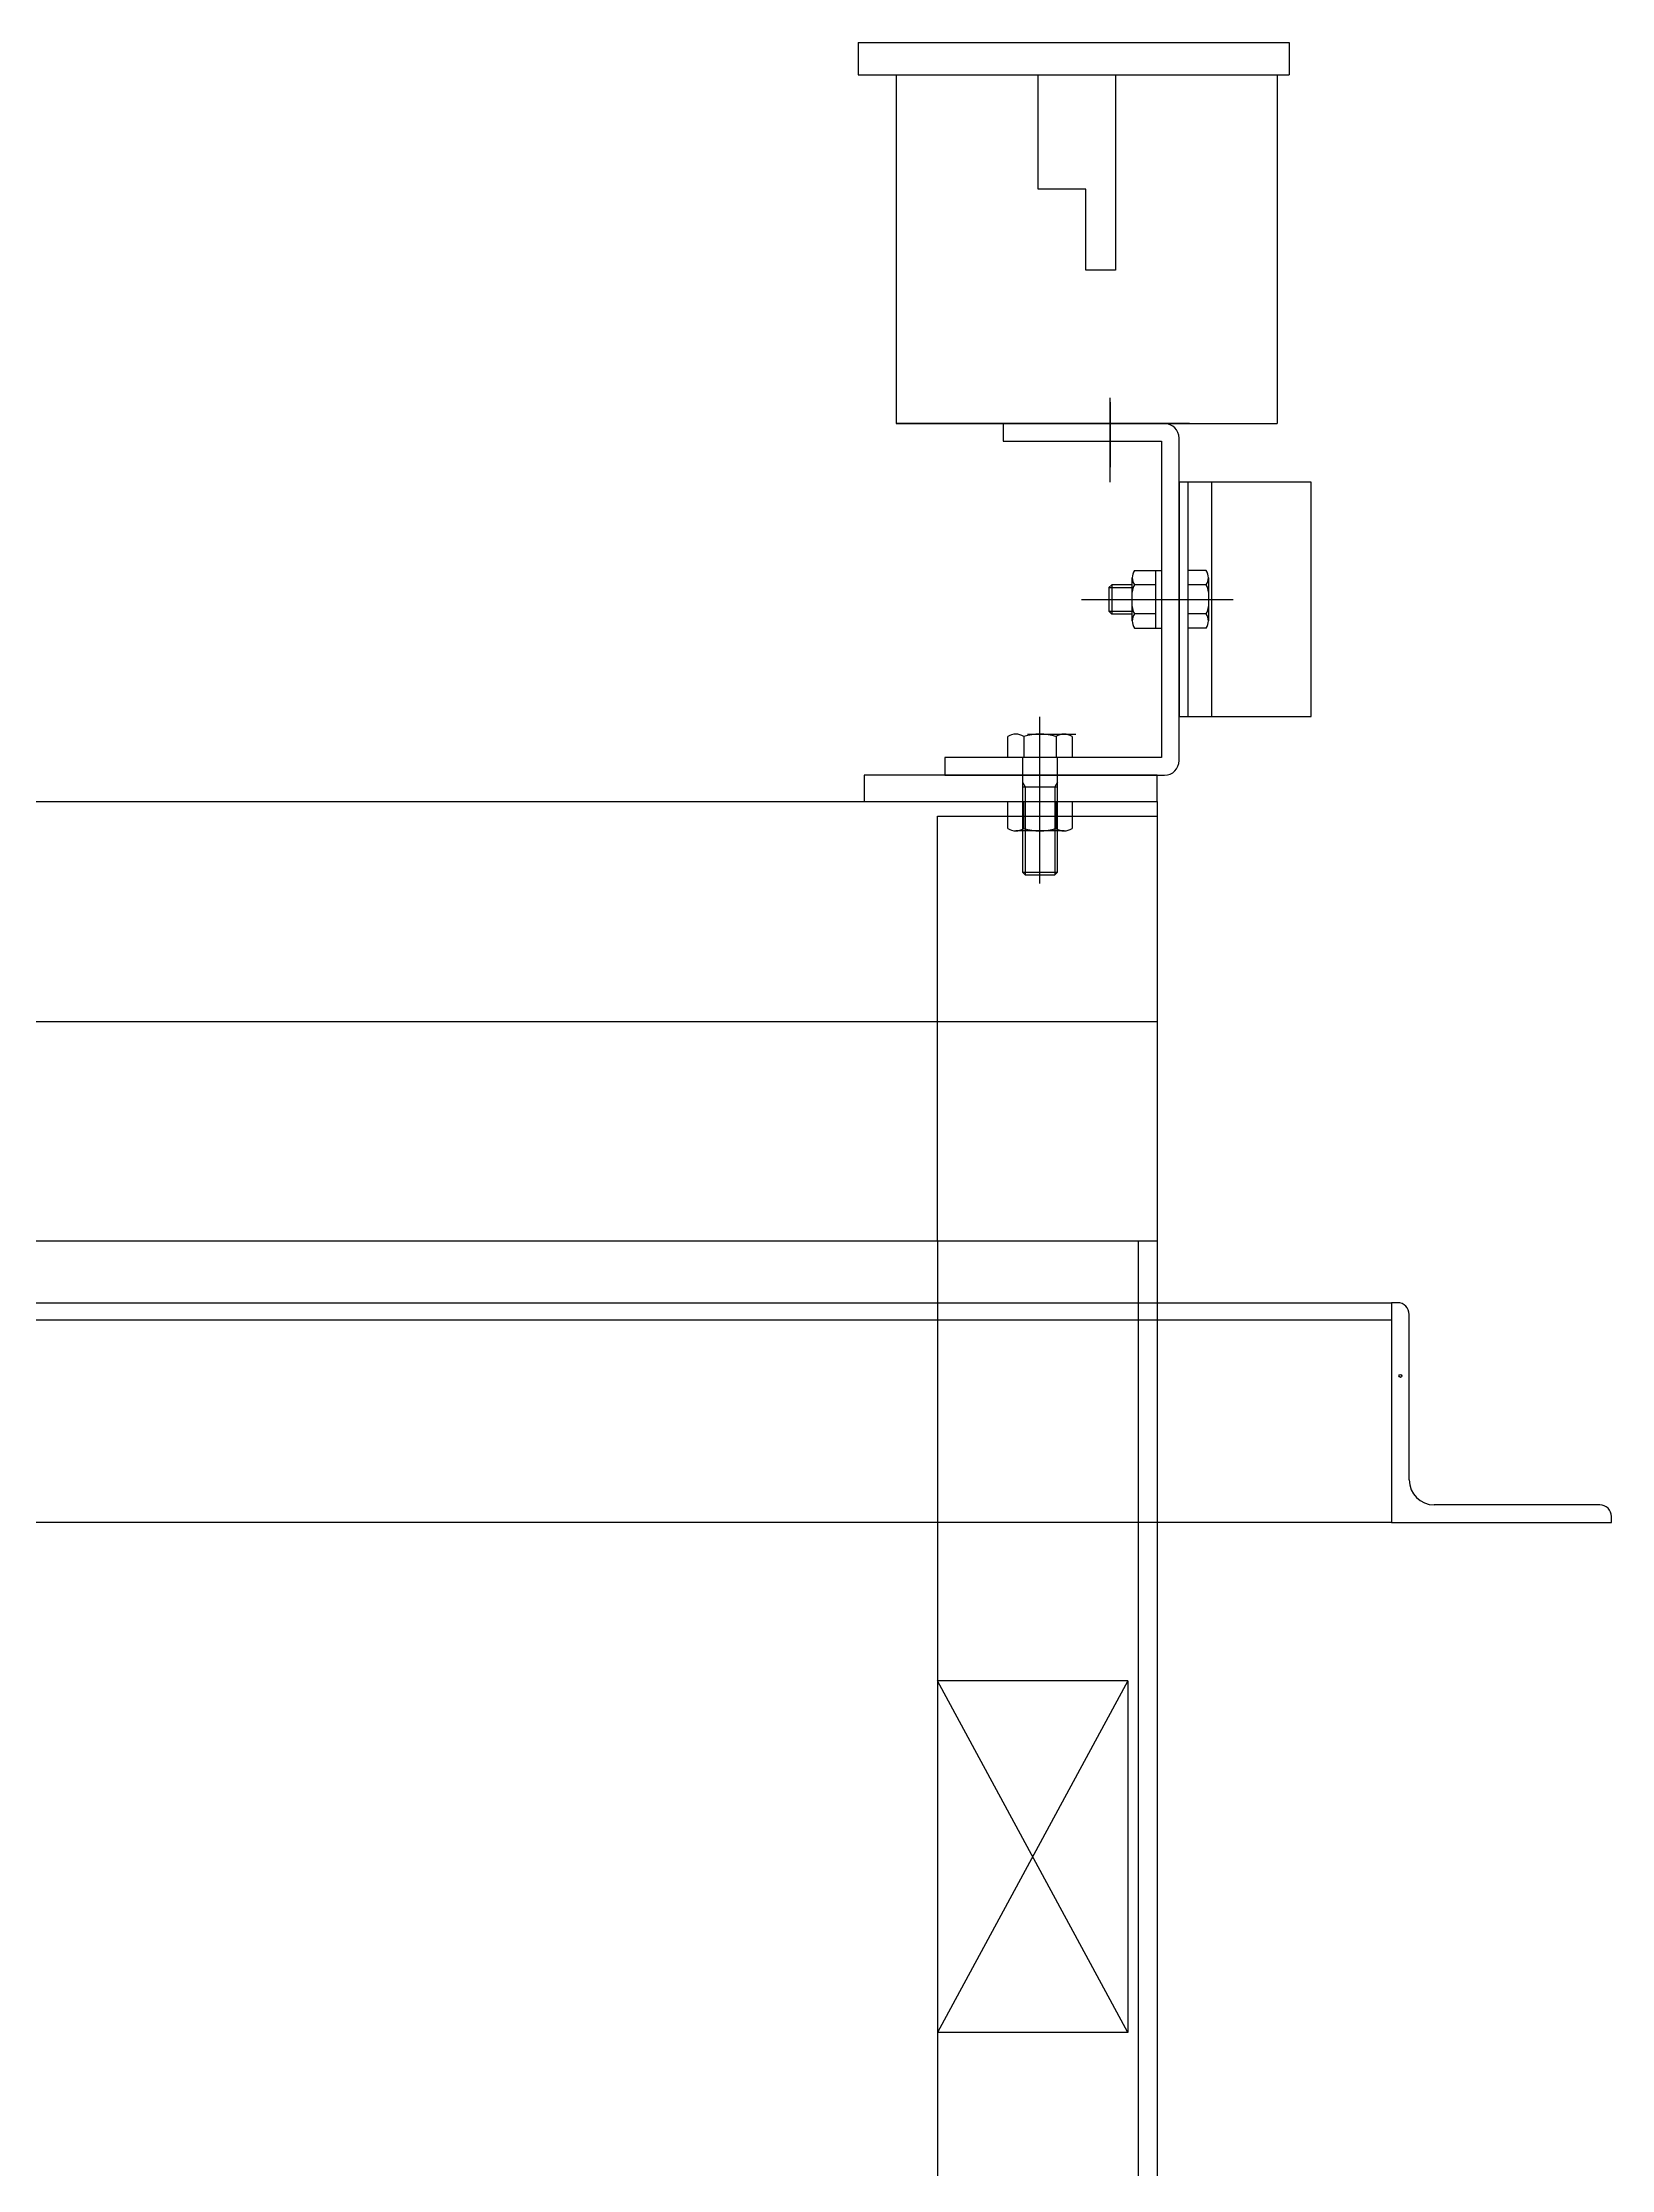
# Model space of a CAD drawing. Header units: millimetres. Extents: x 0 to 356400, y 0 to 68257.
# Drawn here: x 335738 to 336274, y 43468 to 44194 of the extents above; entities that cross this region are included whole.
import ezdxf
from ezdxf.enums import TextEntityAlignment as Align

# ---------------------------------------------------------------- set-up
doc = ezdxf.new("R2010")
doc.units = ezdxf.units.MM
doc.header["$LTSCALE"] = 75
doc.layers.add('8', color=8, linetype='Continuous')
doc.styles.get("Standard").update_dxf_attribs({"font": 'arial.ttf'})

# ---------------------------------------------------------------- blocks, each defined once
blk = doc.blocks.new('G$CFADF2E56')
at = {"layer": '8'}
for p, q in [((1645.83, 14405, 0), (1792.83, 14405, 0)), ((1645.83, 14405, 0), (1645.83, 14394, 0)), ((1792.83, 14405, 0), (1792.83, 14394, 0)), ((1645.83, 14394, 0), (1792.83, 14394, 0)), ((1658.83, 14394, 0), (1658.83, 14275, 0)), ((1707.21, 14354.95, 0), (1707.21, 14394, 0)), ((1733.64, 14394, 0), (1733.64, 14327.37, 0)), ((1788.83, 14394, 0), (1788.83, 14275, 0)), ((1723.48, 14354.95, 0), (1707.21, 14354.95, 0)), ((1723.48, 14327.37, 0), (1723.48, 14354.95, 0)), ((1733.64, 14327.37, 0), (1723.48, 14327.37, 0)), ((1731.83, 14254.99, 0), (1731.83, 14283.75, 0)), ((1731.83, 14282.28, 0), (1731.83, 14260.15, 0)), ((1658.83, 14275, 0), (1750.83, 14275, 0)), ((1658.83, 14275, 0), (1788.83, 14275, 0)), ((1758.83, 14275, 0), (1658.83, 14275, 0)), ((1750.33, 14275, 0), (1695.33, 14275, 0)), ((1695.33, 14275, 0), (1695.33, 14269, 0)), ((1695.33, 14269, 0), (1749.33, 14269, 0)), ((1749.33, 14269, 0), (1749.33, 14161, 0)), ((1755.33, 14160, 0), (1755.33, 14270, 0)), ((1800.33, 14255, 0), (1755.33, 14255, 0)), ((1755.33, 14255, 0), (1755.33, 14175, 0)), ((1758.33, 14255, 0), (1758.33, 14175, 0)), ((1766.33, 14255, 0), (1766.33, 14175, 0)), ((1800.33, 14175, 0), (1800.33, 14255, 0)), ((1731.33, 14219, 0), (1732.33, 14220, 0)), ((1731.33, 14219, 0), (1732.33, 14220, 0)), ((1731.33, 14219, 0), (1739.33, 14219, 0)), ((1731.33, 14219, 0), (1739.33, 14219, 0)), ((1731.33, 14219, 0), (1731.33, 14211, 0)), ((1731.33, 14219, 0), (1731.33, 14211, 0)), ((1739.33, 14220, 0), (1732.33, 14220, 0)), ((1739.33, 14220, 0), (1732.33, 14220, 0)), ((1732.33, 14220, 0), (1732.33, 14210, 0)), ((1732.33, 14220, 0), (1732.33, 14210, 0)), ((1739.33, 14207.64, 0), (1739.33, 14222.36, 0)), ((1739.33, 14207.64, 0), (1739.33, 14222.36, 0)), ((1740.09, 14224.81, 0), (1747.33, 14224.81, 0)), ((1740.09, 14224.81, 0), (1747.33, 14224.81, 0)), ((1747.33, 14219.91, 0), (1740.09, 14219.91, 0)), ((1747.33, 14219.91, 0), (1740.09, 14219.91, 0)), ((1747.33, 14205.19, 0), (1747.33, 14224.81, 0)), ((1747.33, 14205.19, 0), (1747.33, 14224.81, 0)), ((1747.33, 14224.81, 0), (1749.33, 14224.81, 0)), ((1747.33, 14224.81, 0), (1749.33, 14224.81, 0)), ((1764.58, 14224.81, 0), (1758.33, 14224.81, 0)), ((1764.58, 14219.91, 0), (1758.33, 14219.91, 0)), ((1765.33, 14222.36, 0), (1765.33, 14207.64, 0)), ((1722.06, 14215, 0), (1773.8, 14215, 0)), ((1731.33, 14211, 0), (1739.33, 14211, 0)), ((1731.33, 14211, 0), (1732.33, 14210, 0)), ((1731.33, 14211, 0), (1739.33, 14211, 0)), ((1731.33, 14211, 0), (1732.33, 14210, 0)), ((1747.06, 14215, 0), (1773.8, 14215, 0)), ((1747.06, 14215, 0), (1773.8, 14215, 0)), ((1747.06, 14215, 0), (1773.8, 14215, 0)), ((1747.06, 14215, 0), (1773.8, 14215, 0)), ((1739.33, 14210, 0), (1732.33, 14210, 0)), ((1739.33, 14210, 0), (1732.33, 14210, 0)), ((1747.33, 14210.09, 0), (1740.09, 14210.09, 0)), ((1747.33, 14210.09, 0), (1740.09, 14210.09, 0)), ((1740.09, 14205.19, 0), (1747.33, 14205.19, 0)), ((1740.09, 14205.19, 0), (1747.33, 14205.19, 0)), ((1747.33, 14205.19, 0), (1749.33, 14205.19, 0)), ((1747.33, 14205.19, 0), (1749.33, 14205.19, 0)), ((1764.58, 14210.09, 0), (1758.33, 14210.09, 0)), ((1764.58, 14205.19, 0), (1758.33, 14205.19, 0)), ((1707.83, 14126.45, 0), (1707.83, 14174.87, 0)), ((1755.33, 14175, 0), (1800.33, 14175, 0)), ((1696.86, 14161, 0), (1696.86, 14168.15, 0)), ((1702.35, 14168.15, 0), (1702.35, 14161, 0)), ((1703.61, 14169, 0), (1720.06, 14169, 0)), ((1713.32, 14168.15, 0), (1713.32, 14161, 0)), ((1718.8, 14168.15, 0), (1718.8, 14161, 0)), ((1749.33, 14161, 0), (1675.33, 14161, 0)), ((1675.33, 14161, 0), (1675.33, 14155, 0)), ((1718.8, 14161, 0), (1696.86, 14161, 0)), ((1701.83, 14161, 0), (1701.83, 14121.95, 0)), ((1707.83, 14118, 0), (1707.83, 14164, 0)), ((1713.83, 14121.95, 0), (1713.83, 14161, 0)), ((1647.83, 14155, 0), (1647.83, 14146, 0)), ((1747.83, 14155, 0), (1647.83, 14155, 0)), ((1675.33, 14155, 0), (1750.33, 14155, 0)), ((1747.83, 14146, 0), (1747.83, 14155, 0)), ((587.83, 14146, 0), (1747.83, 14146, 0)), ((1647.83, 14146, 0), (1747.83, 14146, 0)), ((1696.86, 14136.85, 0), (1696.86, 14146, 0)), ((1696.86, 14146, 0), (1718.8, 14146, 0)), ((1701.83, 14152.64, 0), (1702.78, 14151, 0)), ((1701.83, 14151, 0), (1713.83, 14151, 0)), ((1702.35, 14136.85, 0), (1702.35, 14146, 0)), ((1702.78, 14151, 0), (1702.78, 14121, 0)), ((1713.83, 14152.64, 0), (1712.89, 14151, 0)), ((1712.89, 14151, 0), (1712.89, 14121, 0)), ((1713.32, 14136.85, 0), (1713.32, 14146, 0)), ((1718.8, 14146, 0), (1718.8, 14136.85, 0)), ((1747.83, 14146, 0), (1747.83, 13996, 0)), ((1672.83, 14141, 0), (1747.83, 14141, 0)), ((1672.83, 13996, 0), (1672.83, 14141, 0)), ((1672.83, 13996, 0), (1672.83, 14141, 0)), ((1716.06, 14136, 0), (1699.61, 14136, 0)), ((1701.83, 14121.95, 0), (1702.78, 14121, 0)), ((1701.83, 14121.95, 0), (1713.83, 14121.95, 0)), ((1702.78, 14121, 0), (1712.89, 14121, 0)), ((1712.89, 14121, 0), (1713.83, 14121.95, 0)), ((587.83, 14071, 0), (1747.83, 14071, 0)), ((1747.83, 13996, 0), (587.83, 13996, 0)), ((1672.83, 13996, 0), (1672.83, 12921, 0)), ((1741.33, 13996, 0), (1741.33, 11146, 0)), ((1747.83, 13996, 0), (1747.83, 11146, 0)), ((507.83, 13975), (1827.83, 13975)), ((1827.83, 13975), (1827.83, 13900)), ((1827.83, 13975), (1827.83, 13900)), ((1829.83, 13975), (1827.83, 13975)), ((1827.83, 13969), (507.83, 13969)), ((1833.83, 13914.5), (1833.83, 13971)), ((1898.83, 13906), (1842.33, 13906)), ((1827.83, 13900), (507.83, 13900)), ((1827.83, 13900), (1902.83, 13900)), ((1902.83, 13900), (1902.83, 13902)), ((1737.83, 13846, 0), (1672.83, 13726, 0)), ((1737.83, 13846, 0), (1672.83, 13846, 0)), ((1737.83, 13726, 0), (1672.83, 13846, 0)), ((1737.83, 13846, 0), (1737.83, 13726, 0)), ((1737.83, 13726, 0), (1672.83, 13726, 0))]:
    blk.add_line(p, q, dxfattribs=at)
blk.add_circle((1830.83, 13950), 0.5, dxfattribs=at)
for centre, radius, start, end in [((1750.33, 14270, 0), 5, 0, 90), ((1743.68, 14222.36, 0), 4.34, 145.61575, 214.38425), ((1743.68, 14222.36, 0), 4.34, 145.61575, 214.38425), ((1743.68, 14217.45, 0), 4.34, 145.61575, 180), ((1743.68, 14217.45, 0), 4.34, 145.61575, 180), ((1760.99, 14222.36, 0), 4.34, 325.61575, 34.38425), ((1760.99, 14217.45, 0), 4.34, 0, 34.38425), ((1743.68, 14212.55, 0), 4.34, 180, 214.38425), ((1743.68, 14212.55, 0), 4.34, 180, 214.38425), ((1760.99, 14212.55, 0), 4.34, 325.61575, 0), ((1743.68, 14207.64, 0), 4.34, 145.61575, 214.38425), ((1743.68, 14207.64, 0), 4.34, 145.61575, 214.38425), ((1760.99, 14207.64, 0), 4.34, 325.61575, 34.38425), ((1699.61, 14164.14, 0), 4.86, 55.61575, 124.38425), ((1707.83, 14150.85, 0), 18.15, 72.41205, 107.58795), ((1716.06, 14164.14, 0), 4.86, 55.61575, 124.38425), ((1750.33, 14160, 0), 5, 270, 0), ((1699.61, 14140.86, 0), 4.86, 235.61575, 304.38425), ((1707.83, 14154.15, 0), 18.15, 252.41205, 287.58795), ((1716.06, 14140.86, 0), 4.86, 235.61575, 304.38425), ((1829.83, 13971), 4, 0, 90), ((1842.33, 13914.5), 8.5, 180, 270), ((1898.83, 13902), 4, 0, 90)]:
    blk.add_arc(centre, radius, start, end, dxfattribs=at)
blk.add_text('Info', height=0.25, dxfattribs=at).set_placement((1830.83, 13950), align=Align.MIDDLE_CENTER)
at = {"layer": '8', "text_generation_flag": 4, "flags": 1}
for tag, p, rotation in [('ENAME', (1084.5, 20323), 180), ('NAME', (1084.5, 20324), 180), ('SPEC', (1084.5, 20322), 180), ('MATERIAL', (1084.5, 20321), 180), ('REMARK', (1084.5, 20317), 180), ('WEIGHT', (1084.5, 20320), 180), ('MAKER', (1084.5, 20318), 180), ('USER1', (1084.5, 20316), 180), ('USER2', (1084.5, 20315), 180), ('PRICE', (1084.5, 20319), 180), ('USER3', (1084.5, 20314), 180), ('USER4', (1084.5, 20313), 180), ('USER5', (1084.5, 20312), 180), ('QTY', (1084.5, 20311), 180), ('NAME', (525.5, 20272), 270), ('ENAME', (526.5, 20272), 270), ('SPEC', (527.5, 20272), 270), ('MATERIAL', (528.5, 20272), 270), ('WEIGHT', (529.5, 20272), 270), ('PRICE', (530.5, 20272), 270), ('MAKER', (531.5, 20272), 270), ('REMARK', (532.5, 20272), 270), ('USER1', (533.5, 20272), 270), ('USER2', (534.5, 20272), 270), ('USER3', (535.5, 20272), 270), ('USER4', (536.5, 20272), 270), ('USER5', (537.5, 20272), 270), ('QTY', (538.5, 20272), 270), ('NAME', (504.83, 20249), 180), ('MATERIAL', (504.83, 20246), 180), ('REMARK', (504.83, 20242), 180), ('WEIGHT', (504.83, 20245), 180), ('ENAME', (504.83, 20248), 180), ('MAKER', (504.83, 20243), 180), ('PRICE', (504.83, 20244), 180), ('SPEC', (504.83, 20247), 180), ('USER4', (504.83, 20238), 180), ('USER5', (504.83, 20237), 180), ('USER1', (504.83, 20241), 180), ('USER2', (504.83, 20240), 180), ('USER3', (504.83, 20239), 180), ('QTY', (504.83, 20236), 180), ('ENAME', (1084.5, 19423), 180), ('NAME', (1084.5, 19424), 180), ('SPEC', (1084.5, 19422), 180), ('MATERIAL', (1084.5, 19421), 180), ('REMARK', (1084.5, 19417), 180), ('WEIGHT', (1084.5, 19420), 180), ('MAKER', (1084.5, 19418), 180), ('USER1', (1084.5, 19416), 180), ('USER2', (1084.5, 19415), 180), ('PRICE', (1084.5, 19419), 180), ('USER3', (1084.5, 19414), 180), ('USER4', (1084.5, 19413), 180), ('USER5', (1084.5, 19412), 180), ('QTY', (1084.5, 19411), 180), ('NAME', (525.5, 19372), 270), ('ENAME', (526.5, 19372), 270), ('SPEC', (527.5, 19372), 270), ('MATERIAL', (528.5, 19372), 270), ('WEIGHT', (529.5, 19372), 270), ('PRICE', (530.5, 19372), 270), ('MAKER', (531.5, 19372), 270), ('REMARK', (532.5, 19372), 270), ('USER1', (533.5, 19372), 270), ('USER2', (534.5, 19372), 270), ('USER3', (535.5, 19372), 270), ('USER4', (536.5, 19372), 270), ('USER5', (537.5, 19372), 270), ('QTY', (538.5, 19372), 270), ('MATERIAL', (504.83, 19346), 180), ('REMARK', (504.83, 19342), 180), ('WEIGHT', (504.83, 19345), 180), ('ENAME', (504.83, 19348), 180), ('MAKER', (504.83, 19343), 180), ('PRICE', (504.83, 19344), 180), ('NAME', (504.83, 19349), 180), ('SPEC', (504.83, 19347), 180), ('USER4', (504.83, 19338), 180), ('USER5', (504.83, 19337), 180), ('USER1', (504.83, 19341), 180), ('USER2', (504.83, 19340), 180), ('USER3', (504.83, 19339), 180), ('QTY', (504.83, 19336), 180), ('ENAME', (1084.5, 18523), 180), ('NAME', (1084.5, 18524), 180), ('SPEC', (1084.5, 18522), 180), ('MATERIAL', (1084.5, 18521), 180), ('REMARK', (1084.5, 18517), 180), ('WEIGHT', (1084.5, 18520), 180), ('MAKER', (1084.5, 18518), 180), ('USER1', (1084.5, 18516), 180), ('USER2', (1084.5, 18515), 180), ('PRICE', (1084.5, 18519), 180), ('USER3', (1084.5, 18514), 180), ('USER4', (1084.5, 18513), 180), ('USER5', (1084.5, 18512), 180), ('QTY', (1084.5, 18511), 180), ('NAME', (525.5, 18472), 270), ('ENAME', (526.5, 18472), 270), ('SPEC', (527.5, 18472), 270), ('MATERIAL', (528.5, 18472), 270), ('WEIGHT', (529.5, 18472), 270), ('PRICE', (530.5, 18472), 270), ('MAKER', (531.5, 18472), 270), ('REMARK', (532.5, 18472), 270), ('USER1', (533.5, 18472), 270), ('USER2', (534.5, 18472), 270), ('USER3', (535.5, 18472), 270), ('USER4', (536.5, 18472), 270), ('USER5', (537.5, 18472), 270), ('QTY', (538.5, 18472), 270), ('MATERIAL', (504.83, 18446), 180), ('REMARK', (504.83, 18442), 180), ('WEIGHT', (504.83, 18445), 180), ('ENAME', (504.83, 18448), 180), ('MAKER', (504.83, 18443), 180), ('PRICE', (504.83, 18444), 180), ('NAME', (504.83, 18449), 180), ('SPEC', (504.83, 18447), 180), ('USER4', (504.83, 18438), 180), ('USER5', (504.83, 18437), 180), ('USER1', (504.83, 18441), 180), ('USER2', (504.83, 18440), 180), ('USER3', (504.83, 18439), 180), ('QTY', (504.83, 18436), 180), ('ENAME', (1084.5, 17623), 180), ('NAME', (1084.5, 17624), 180), ('SPEC', (1084.5, 17622), 180), ('MATERIAL', (1084.5, 17621), 180), ('REMARK', (1084.5, 17617), 180), ('WEIGHT', (1084.5, 17620), 180), ('MAKER', (1084.5, 17618), 180), ('USER1', (1084.5, 17616), 180), ('USER2', (1084.5, 17615), 180), ('PRICE', (1084.5, 17619), 180), ('USER3', (1084.5, 17614), 180), ('USER4', (1084.5, 17613), 180), ('USER5', (1084.5, 17612), 180), ('QTY', (1084.5, 17611), 180), ('NAME', (525.5, 17572), 270), ('ENAME', (526.5, 17572), 270), ('SPEC', (527.5, 17572), 270), ('MATERIAL', (528.5, 17572), 270), ('WEIGHT', (529.5, 17572), 270), ('PRICE', (530.5, 17572), 270), ('MAKER', (531.5, 17572), 270), ('REMARK', (532.5, 17572), 270), ('USER1', (533.5, 17572), 270), ('USER2', (534.5, 17572), 270), ('USER3', (535.5, 17572), 270), ('USER4', (536.5, 17572), 270), ('USER5', (537.5, 17572), 270), ('QTY', (538.5, 17572), 270), ('MATERIAL', (504.83, 17546), 180), ('REMARK', (504.83, 17542), 180), ('WEIGHT', (504.83, 17545), 180), ('ENAME', (504.83, 17548), 180), ('MAKER', (504.83, 17543), 180), ('PRICE', (504.83, 17544), 180), ('NAME', (504.83, 17549), 180), ('SPEC', (504.83, 17547), 180), ('USER4', (504.83, 17538), 180), ('USER5', (504.83, 17537), 180), ('USER1', (504.83, 17541), 180), ('USER2', (504.83, 17540), 180), ('USER3', (504.83, 17539), 180), ('QTY', (504.83, 17536), 180), ('ENAME', (1084.5, 16723), 180), ('NAME', (1084.5, 16724), 180), ('SPEC', (1084.5, 16722), 180), ('MATERIAL', (1084.5, 16721), 180), ('REMARK', (1084.5, 16717), 180), ('WEIGHT', (1084.5, 16720), 180), ('MAKER', (1084.5, 16718), 180), ('USER1', (1084.5, 16716), 180), ('USER2', (1084.5, 16715), 180), ('PRICE', (1084.5, 16719), 180), ('USER3', (1084.5, 16714), 180), ('USER4', (1084.5, 16713), 180), ('USER5', (1084.5, 16712), 180), ('QTY', (1084.5, 16711), 180), ('NAME', (525.5, 16672), 270), ('ENAME', (526.5, 16672), 270), ('SPEC', (527.5, 16672), 270), ('MATERIAL', (528.5, 16672), 270), ('WEIGHT', (529.5, 16672), 270), ('PRICE', (530.5, 16672), 270), ('MAKER', (531.5, 16672), 270), ('REMARK', (532.5, 16672), 270), ('USER1', (533.5, 16672), 270), ('USER2', (534.5, 16672), 270), ('USER3', (535.5, 16672), 270), ('USER4', (536.5, 16672), 270), ('USER5', (537.5, 16672), 270), ('QTY', (538.5, 16672), 270), ('MATERIAL', (504.83, 16646), 180), ('REMARK', (504.83, 16642), 180), ('WEIGHT', (504.83, 16645), 180), ('ENAME', (504.83, 16648), 180), ('MAKER', (504.83, 16643), 180), ('PRICE', (504.83, 16644), 180), ('NAME', (504.83, 16649), 180), ('SPEC', (504.83, 16647), 180), ('USER4', (504.83, 16638), 180), ('USER5', (504.83, 16637), 180), ('USER1', (504.83, 16641), 180), ('USER2', (504.83, 16640), 180), ('USER3', (504.83, 16639), 180), ('QTY', (504.83, 16636), 180), ('ENAME', (1084.5, 15823), 180), ('NAME', (1084.5, 15824), 180), ('SPEC', (1084.5, 15822), 180), ('MATERIAL', (1084.5, 15821), 180), ('REMARK', (1084.5, 15817), 180), ('WEIGHT', (1084.5, 15820), 180), ('MAKER', (1084.5, 15818), 180), ('USER1', (1084.5, 15816), 180), ('USER2', (1084.5, 15815), 180), ('PRICE', (1084.5, 15819), 180), ('USER3', (1084.5, 15814), 180), ('USER4', (1084.5, 15813), 180), ('USER5', (1084.5, 15812), 180), ('QTY', (1084.5, 15811), 180), ('NAME', (525.5, 15772), 270), ('ENAME', (526.5, 15772), 270), ('SPEC', (527.5, 15772), 270), ('MATERIAL', (528.5, 15772), 270), ('WEIGHT', (529.5, 15772), 270), ('PRICE', (530.5, 15772), 270), ('MAKER', (531.5, 15772), 270), ('REMARK', (532.5, 15772), 270), ('USER1', (533.5, 15772), 270), ('USER2', (534.5, 15772), 270), ('USER3', (535.5, 15772), 270), ('USER4', (536.5, 15772), 270), ('USER5', (537.5, 15772), 270), ('QTY', (538.5, 15772), 270), ('MATERIAL', (504.83, 15746), 180), ('REMARK', (504.83, 15742), 180), ('WEIGHT', (504.83, 15745), 180), ('ENAME', (504.83, 15748), 180), ('MAKER', (504.83, 15743), 180), ('PRICE', (504.83, 15744), 180), ('NAME', (504.83, 15749), 180), ('SPEC', (504.83, 15747), 180), ('USER4', (504.83, 15738), 180), ('USER5', (504.83, 15737), 180), ('USER1', (504.83, 15741), 180), ('USER2', (504.83, 15740), 180), ('USER3', (504.83, 15739), 180), ('QTY', (504.83, 15736), 180), ('ENAME', (1084.5, 14923), 180), ('NAME', (1084.5, 14924), 180), ('SPEC', (1084.5, 14922), 180), ('MATERIAL', (1084.5, 14921), 180), ('REMARK', (1084.5, 14917), 180), ('WEIGHT', (1084.5, 14920), 180), ('MAKER', (1084.5, 14918), 180), ('USER1', (1084.5, 14916), 180), ('USER2', (1084.5, 14915), 180), ('PRICE', (1084.5, 14919), 180), ('USER3', (1084.5, 14914), 180), ('USER4', (1084.5, 14913), 180), ('USER5', (1084.5, 14912), 180), ('QTY', (1084.5, 14911), 180), ('NAME', (525.5, 14872), 270), ('ENAME', (526.5, 14872), 270), ('SPEC', (527.5, 14872), 270), ('MATERIAL', (528.5, 14872), 270), ('WEIGHT', (529.5, 14872), 270), ('PRICE', (530.5, 14872), 270), ('MAKER', (531.5, 14872), 270), ('REMARK', (532.5, 14872), 270), ('USER1', (533.5, 14872), 270), ('USER2', (534.5, 14872), 270), ('USER3', (535.5, 14872), 270), ('USER4', (536.5, 14872), 270), ('USER5', (537.5, 14872), 270), ('QTY', (538.5, 14872), 270), ('MATERIAL', (504.83, 14846), 180), ('REMARK', (504.83, 14842), 180), ('WEIGHT', (504.83, 14845), 180), ('ENAME', (504.83, 14848), 180), ('MAKER', (504.83, 14843), 180), ('PRICE', (504.83, 14844), 180), ('NAME', (504.83, 14849), 180), ('SPEC', (504.83, 14847), 180), ('USER4', (504.83, 14838), 180), ('USER5', (504.83, 14837), 180), ('USER1', (504.83, 14841), 180), ('USER2', (504.83, 14840), 180), ('USER3', (504.83, 14839), 180), ('QTY', (504.83, 14836), 180), ('ENAME', (1084.5, 14023), 180), ('NAME', (1084.5, 14024), 180), ('SPEC', (1084.5, 14022), 180), ('MATERIAL', (1084.5, 14021), 180), ('REMARK', (1084.5, 14017), 180), ('WEIGHT', (1084.5, 14020), 180), ('MAKER', (1084.5, 14018), 180), ('USER1', (1084.5, 14016), 180), ('USER2', (1084.5, 14015), 180), ('PRICE', (1084.5, 14019), 180), ('USER3', (1084.5, 14014), 180), ('USER4', (1084.5, 14013), 180), ('USER5', (1084.5, 14012), 180), ('QTY', (1084.5, 14011), 180), ('NAME', (525.5, 13972), 270), ('ENAME', (526.5, 13972), 270), ('SPEC', (527.5, 13972), 270), ('MATERIAL', (528.5, 13972), 270), ('WEIGHT', (529.5, 13972), 270), ('PRICE', (530.5, 13972), 270), ('MAKER', (531.5, 13972), 270), ('REMARK', (532.5, 13972), 270), ('USER1', (533.5, 13972), 270), ('USER2', (534.5, 13972), 270), ('USER3', (535.5, 13972), 270), ('USER4', (536.5, 13972), 270), ('USER5', (537.5, 13972), 270), ('QTY', (538.5, 13972), 270), ('MATERIAL', (504.83, 13946), 180), ('REMARK', (504.83, 13942), 180), ('WEIGHT', (504.83, 13945), 180), ('ENAME', (504.83, 13948), 180), ('MAKER', (504.83, 13943), 180), ('PRICE', (504.83, 13944), 180), ('NAME', (504.83, 13949), 180), ('SPEC', (504.83, 13947), 180), ('USER4', (504.83, 13938), 180), ('USER5', (504.83, 13937), 180), ('USER1', (504.83, 13941), 180), ('USER2', (504.83, 13940), 180), ('USER3', (504.83, 13939), 180), ('QTY', (504.83, 13936), 180), ('NAME', (1084.5, 12324), 180), ('MATERIAL', (1084.5, 12321), 180), ('REMARK', (1084.5, 12317), 180), ('WEIGHT', (1084.5, 12320), 180), ('ENAME', (1084.5, 12323), 180), ('MAKER', (1084.5, 12318), 180), ('PRICE', (1084.5, 12319), 180), ('SPEC', (1084.5, 12322), 180), ('USER1', (1084.5, 12316), 180), ('USER2', (1084.5, 12315), 180), ('USER3', (1084.5, 12314), 180), ('USER4', (1084.5, 12313), 180), ('USER5', (1084.5, 12312), 180), ('QTY', (1084.5, 12311), 180), ('NAME', (525.5, 12272), 270), ('ENAME', (526.5, 12272), 270), ('SPEC', (527.5, 12272), 270), ('MATERIAL', (528.5, 12272), 270), ('WEIGHT', (529.5, 12272), 270), ('PRICE', (530.5, 12272), 270), ('MAKER', (531.5, 12272), 270), ('REMARK', (532.5, 12272), 270), ('USER1', (533.5, 12272), 270), ('USER2', (534.5, 12272), 270), ('USER3', (535.5, 12272), 270), ('USER4', (536.5, 12272), 270), ('USER5', (537.5, 12272), 270), ('QTY', (538.5, 12272), 270), ('MATERIAL', (504.83, 12246), 180), ('WEIGHT', (504.83, 12245), 180), ('ENAME', (504.83, 12248), 180), ('PRICE', (504.83, 12244), 180), ('NAME', (504.83, 12249), 180), ('SPEC', (504.83, 12247), 180), ('REMARK', (504.83, 12242), 180), ('MAKER', (504.83, 12243), 180), ('USER4', (504.83, 12238), 180), ('USER5', (504.83, 12237), 180), ('USER1', (504.83, 12241), 180), ('USER2', (504.83, 12240), 180), ('USER3', (504.83, 12239), 180), ('QTY', (504.83, 12236), 180), ('MATERIAL', (1084.5, 10621), 180), ('WEIGHT', (1084.5, 10620), 180), ('ENAME', (1084.5, 10623), 180), ('MAKER', (1084.5, 10618), 180), ('PRICE', (1084.5, 10619), 180), ('NAME', (1084.5, 10624), 180), ('SPEC', (1084.5, 10622), 180), ('REMARK', (1084.5, 10617), 180), ('USER1', (1084.5, 10616), 180), ('USER2', (1084.5, 10615), 180), ('USER3', (1084.5, 10614), 180), ('USER4', (1084.5, 10613), 180), ('USER5', (1084.5, 10612), 180), ('QTY', (1084.5, 10611), 180), ('NAME', (525.5, 10572), 270), ('ENAME', (526.5, 10572), 270), ('SPEC', (527.5, 10572), 270), ('MATERIAL', (528.5, 10572), 270), ('WEIGHT', (529.5, 10572), 270), ('PRICE', (530.5, 10572), 270), ('MAKER', (531.5, 10572), 270), ('REMARK', (532.5, 10572), 270), ('USER1', (533.5, 10572), 270), ('USER2', (534.5, 10572), 270), ('USER3', (535.5, 10572), 270), ('USER4', (536.5, 10572), 270), ('USER5', (537.5, 10572), 270), ('QTY', (538.5, 10572), 270), ('MATERIAL', (504.83, 10546), 180), ('ENAME', (504.83, 10548), 180), ('NAME', (504.83, 10549), 180), ('SPEC', (504.83, 10547), 180), ('REMARK', (504.83, 10542), 180), ('WEIGHT', (504.83, 10545), 180), ('MAKER', (504.83, 10543), 180), ('USER1', (504.83, 10541), 180), ('USER2', (504.83, 10540), 180), ('USER3', (504.83, 10539), 180), ('PRICE', (504.83, 10544), 180), ('USER4', (504.83, 10538), 180), ('USER5', (504.83, 10537), 180), ('QTY', (504.83, 10536), 180), ('MATERIAL', (1084.5, 8921), 180), ('WEIGHT', (1084.5, 8920), 180), ('ENAME', (1084.5, 8923), 180), ('NAME', (1084.5, 8924), 180), ('SPEC', (1084.5, 8922), 180), ('REMARK', (1084.5, 8917), 180), ('MAKER', (1084.5, 8918), 180), ('USER1', (1084.5, 8916), 180), ('USER2', (1084.5, 8915), 180), ('USER3', (1084.5, 8914), 180), ('USER4', (1084.5, 8913), 180), ('PRICE', (1084.5, 8919), 180), ('USER5', (1084.5, 8912), 180), ('QTY', (1084.5, 8911), 180), ('NAME', (525.5, 8872), 270), ('ENAME', (526.5, 8872), 270), ('SPEC', (527.5, 8872), 270), ('MATERIAL', (528.5, 8872), 270), ('WEIGHT', (529.5, 8872), 270), ('PRICE', (530.5, 8872), 270), ('MAKER', (531.5, 8872), 270), ('REMARK', (532.5, 8872), 270), ('USER1', (533.5, 8872), 270), ('USER2', (534.5, 8872), 270), ('USER3', (535.5, 8872), 270), ('USER4', (536.5, 8872), 270), ('USER5', (537.5, 8872), 270), ('QTY', (538.5, 8872), 270), ('ENAME', (504.83, 8848), 180), ('NAME', (504.83, 8849), 180), ('SPEC', (504.83, 8847), 180), ('MATERIAL', (504.83, 8846), 180), ('REMARK', (504.83, 8842), 180), ('WEIGHT', (504.83, 8845), 180), ('MAKER', (504.83, 8843), 180), ('USER1', (504.83, 8841), 180), ('USER2', (504.83, 8840), 180), ('PRICE', (504.83, 8844), 180), ('USER4', (504.83, 8838), 180), ('USER5', (504.83, 8837), 180), ('USER3', (504.83, 8839), 180), ('QTY', (504.83, 8836), 180), ('ENAME', (1084.5, 7223), 180), ('NAME', (1084.5, 7224), 180), ('SPEC', (1084.5, 7222), 180), ('MATERIAL', (1084.5, 7221), 180), ('REMARK', (1084.5, 7217), 180), ('WEIGHT', (1084.5, 7220), 180), ('MAKER', (1084.5, 7218), 180), ('USER1', (1084.5, 7216), 180), ('USER2', (1084.5, 7215), 180), ('USER3', (1084.5, 7214), 180), ('PRICE', (1084.5, 7219), 180), ('USER4', (1084.5, 7213), 180), ('USER5', (1084.5, 7212), 180), ('QTY', (1084.5, 7211), 180), ('NAME', (525.5, 7172), 270), ('ENAME', (526.5, 7172), 270), ('SPEC', (527.5, 7172), 270), ('MATERIAL', (528.5, 7172), 270), ('WEIGHT', (529.5, 7172), 270), ('PRICE', (530.5, 7172), 270), ('MAKER', (531.5, 7172), 270), ('REMARK', (532.5, 7172), 270), ('USER1', (533.5, 7172), 270), ('USER2', (534.5, 7172), 270), ('USER3', (535.5, 7172), 270), ('USER4', (536.5, 7172), 270), ('USER5', (537.5, 7172), 270), ('QTY', (538.5, 7172), 270), ('NAME', (504.83, 7149), 180), ('MATERIAL', (504.83, 7146), 180), ('REMARK', (504.83, 7142), 180), ('WEIGHT', (504.83, 7145), 180), ('ENAME', (504.83, 7148), 180), ('MAKER', (504.83, 7143), 180), ('PRICE', (504.83, 7144), 180), ('SPEC', (504.83, 7147), 180), ('USER4', (504.83, 7138), 180), ('USER5', (504.83, 7137), 180), ('USER1', (504.83, 7141), 180), ('USER2', (504.83, 7140), 180), ('USER3', (504.83, 7139), 180), ('QTY', (504.83, 7136), 180), ('ENAME', (1084.5, 5523), 180), ('NAME', (1084.5, 5524), 180), ('MATERIAL', (1084.5, 5521), 180), ('REMARK', (1084.5, 5517), 180), ('WEIGHT', (1084.5, 5520), 180), ('MAKER', (1084.5, 5518), 180), ('USER1', (1084.5, 5516), 180), ('PRICE', (1084.5, 5519), 180), ('SPEC', (1084.5, 5522), 180), ('USER2', (1084.5, 5515), 180), ('USER3', (1084.5, 5514), 180), ('USER4', (1084.5, 5513), 180), ('USER5', (1084.5, 5512), 180), ('QTY', (1084.5, 5511), 180), ('NAME', (525.5, 5472), 270), ('ENAME', (526.5, 5472), 270), ('SPEC', (527.5, 5472), 270), ('MATERIAL', (528.5, 5472), 270), ('WEIGHT', (529.5, 5472), 270), ('PRICE', (530.5, 5472), 270), ('MAKER', (531.5, 5472), 270), ('REMARK', (532.5, 5472), 270), ('USER1', (533.5, 5472), 270), ('USER2', (534.5, 5472), 270), ('USER3', (535.5, 5472), 270), ('USER4', (536.5, 5472), 270), ('USER5', (537.5, 5472), 270), ('QTY', (538.5, 5472), 270), ('MATERIAL', (504.83, 5446), 180), ('WEIGHT', (504.83, 5445), 180), ('ENAME', (504.83, 5448), 180), ('PRICE', (504.83, 5444), 180), ('NAME', (504.83, 5449), 180), ('SPEC', (504.83, 5447), 180), ('REMARK', (504.83, 5442), 180), ('MAKER', (504.83, 5443), 180), ('USER4', (504.83, 5438), 180), ('USER5', (504.83, 5437), 180), ('USER1', (504.83, 5441), 180), ('USER2', (504.83, 5440), 180), ('USER3', (504.83, 5439), 180), ('QTY', (504.83, 5436), 180), ('MATERIAL', (1084.5, 3821), 180), ('WEIGHT', (1084.5, 3820), 180), ('ENAME', (1084.5, 3823), 180), ('MAKER', (1084.5, 3818), 180), ('PRICE', (1084.5, 3819), 180), ('NAME', (1084.5, 3824), 180), ('SPEC', (1084.5, 3822), 180), ('REMARK', (1084.5, 3817), 180), ('USER1', (1084.5, 3816), 180), ('USER2', (1084.5, 3815), 180), ('USER3', (1084.5, 3814), 180), ('USER4', (1084.5, 3813), 180), ('USER5', (1084.5, 3812), 180), ('QTY', (1084.5, 3811), 180), ('NAME', (525.5, 3772), 270), ('ENAME', (526.5, 3772), 270), ('SPEC', (527.5, 3772), 270), ('MATERIAL', (528.5, 3772), 270), ('WEIGHT', (529.5, 3772), 270), ('PRICE', (530.5, 3772), 270), ('MAKER', (531.5, 3772), 270), ('REMARK', (532.5, 3772), 270), ('USER1', (533.5, 3772), 270), ('USER2', (534.5, 3772), 270), ('USER3', (535.5, 3772), 270), ('USER4', (536.5, 3772), 270), ('USER5', (537.5, 3772), 270), ('QTY', (538.5, 3772), 270), ('MATERIAL', (504.83, 3746), 180), ('WEIGHT', (504.83, 3745), 180), ('ENAME', (504.83, 3748), 180), ('NAME', (504.83, 3749), 180), ('SPEC', (504.83, 3747), 180), ('REMARK', (504.83, 3742), 180), ('MAKER', (504.83, 3743), 180), ('USER4', (504.83, 3738), 180), ('USER1', (504.83, 3741), 180), ('USER2', (504.83, 3740), 180), ('USER3', (504.83, 3739), 180), ('PRICE', (504.83, 3744), 180), ('USER5', (504.83, 3737), 180), ('QTY', (504.83, 3736), 180), ('MATERIAL', (1084.5, 2121), 180), ('WEIGHT', (1084.5, 2120), 180), ('ENAME', (1084.5, 2123), 180), ('NAME', (1084.5, 2124), 180), ('SPEC', (1084.5, 2122), 180), ('REMARK', (1084.5, 2117), 180), ('MAKER', (1084.5, 2118), 180), ('USER1', (1084.5, 2116), 180), ('USER2', (1084.5, 2115), 180), ('USER3', (1084.5, 2114), 180), ('USER4', (1084.5, 2113), 180), ('USER5', (1084.5, 2112), 180), ('PRICE', (1084.5, 2119), 180), ('QTY', (1084.5, 2111), 180), ('NAME', (525.5, 2072), 270), ('ENAME', (526.5, 2072), 270), ('SPEC', (527.5, 2072), 270), ('MATERIAL', (528.5, 2072), 270), ('WEIGHT', (529.5, 2072), 270), ('PRICE', (530.5, 2072), 270), ('MAKER', (531.5, 2072), 270), ('REMARK', (532.5, 2072), 270), ('USER1', (533.5, 2072), 270), ('USER2', (534.5, 2072), 270), ('USER3', (535.5, 2072), 270), ('USER4', (536.5, 2072), 270), ('USER5', (537.5, 2072), 270), ('QTY', (538.5, 2072), 270), ('ENAME', (504.83, 2048), 180), ('NAME', (504.83, 2049), 180), ('SPEC', (504.83, 2047), 180), ('MATERIAL', (504.83, 2046), 180), ('REMARK', (504.83, 2042), 180), ('WEIGHT', (504.83, 2045), 180), ('MAKER', (504.83, 2043), 180), ('USER1', (504.83, 2041), 180), ('USER2', (504.83, 2040), 180), ('PRICE', (504.83, 2044), 180), ('USER4', (504.83, 2038), 180), ('USER5', (504.83, 2037), 180), ('USER3', (504.83, 2039), 180), ('QTY', (504.83, 2036), 180), ('MATERIAL', (1084.5, 421), 180), ('ENAME', (1084.5, 423), 180), ('NAME', (1084.5, 424), 180), ('SPEC', (1084.5, 422), 180), ('REMARK', (1084.5, 417), 180), ('WEIGHT', (1084.5, 420), 180), ('MAKER', (1084.5, 418), 180), ('USER1', (1084.5, 416), 180), ('USER2', (1084.5, 415), 180), ('USER3', (1084.5, 414), 180), ('PRICE', (1084.5, 419), 180), ('USER4', (1084.5, 413), 180), ('USER5', (1084.5, 412), 180), ('QTY', (1084.5, 411), 180), ('NAME', (525.5, 372), 270), ('ENAME', (526.5, 372), 270), ('SPEC', (527.5, 372), 270), ('MATERIAL', (528.5, 372), 270), ('WEIGHT', (529.5, 372), 270), ('PRICE', (530.5, 372), 270), ('MAKER', (531.5, 372), 270), ('REMARK', (532.5, 372), 270), ('USER1', (533.5, 372), 270), ('USER2', (534.5, 372), 270), ('USER3', (535.5, 372), 270), ('USER4', (536.5, 372), 270), ('USER5', (537.5, 372), 270), ('QTY', (538.5, 372), 270), ('NAME', (504.83, 349), 180), ('MATERIAL', (504.83, 346), 180), ('REMARK', (504.83, 342), 180), ('WEIGHT', (504.83, 345), 180), ('ENAME', (504.83, 348), 180), ('MAKER', (504.83, 343), 180), ('USER1', (504.83, 341), 180), ('PRICE', (504.83, 344), 180), ('SPEC', (504.83, 347), 180), ('USER4', (504.83, 338), 180), ('USER5', (504.83, 337), 180), ('USER2', (504.83, 340), 180), ('USER3', (504.83, 339), 180), ('QTY', (504.83, 336), 180)]:
    blk.add_attdef(tag, p, '', height=0.25, rotation=rotation, dxfattribs=at)
at = {"layer": '8', "flags": 1}
for tag, p in [('NAME', (1830.83, 20249)), ('WEIGHT', (1830.83, 20245)), ('SPEC', (1830.83, 20247)), ('ENAME', (1830.83, 20248)), ('MATERIAL', (1830.83, 20246)), ('PRICE', (1830.83, 20244)), ('MAKER', (1830.83, 20243)), ('REMARK', (1830.83, 20242)), ('QTY', (1830.83, 20236)), ('USER1', (1830.83, 20241)), ('USER2', (1830.83, 20240)), ('USER3', (1830.83, 20239)), ('USER4', (1830.83, 20238)), ('USER5', (1830.83, 20237)), ('WEIGHT', (1830.83, 19345)), ('SPEC', (1830.83, 19347)), ('NAME', (1830.83, 19349)), ('ENAME', (1830.83, 19348)), ('MATERIAL', (1830.83, 19346)), ('PRICE', (1830.83, 19344)), ('MAKER', (1830.83, 19343)), ('REMARK', (1830.83, 19342)), ('QTY', (1830.83, 19336)), ('USER1', (1830.83, 19341)), ('USER2', (1830.83, 19340)), ('USER3', (1830.83, 19339)), ('USER4', (1830.83, 19338)), ('USER5', (1830.83, 19337)), ('WEIGHT', (1830.83, 18445)), ('SPEC', (1830.83, 18447)), ('NAME', (1830.83, 18449)), ('ENAME', (1830.83, 18448)), ('MATERIAL', (1830.83, 18446)), ('PRICE', (1830.83, 18444)), ('MAKER', (1830.83, 18443)), ('REMARK', (1830.83, 18442)), ('QTY', (1830.83, 18436)), ('USER1', (1830.83, 18441)), ('USER2', (1830.83, 18440)), ('USER3', (1830.83, 18439)), ('USER4', (1830.83, 18438)), ('USER5', (1830.83, 18437)), ('WEIGHT', (1830.83, 17545)), ('SPEC', (1830.83, 17547)), ('NAME', (1830.83, 17549)), ('ENAME', (1830.83, 17548)), ('MATERIAL', (1830.83, 17546)), ('PRICE', (1830.83, 17544)), ('MAKER', (1830.83, 17543)), ('REMARK', (1830.83, 17542)), ('QTY', (1830.83, 17536)), ('USER1', (1830.83, 17541)), ('USER2', (1830.83, 17540)), ('USER3', (1830.83, 17539)), ('USER4', (1830.83, 17538)), ('USER5', (1830.83, 17537)), ('WEIGHT', (1830.83, 16645)), ('SPEC', (1830.83, 16647)), ('NAME', (1830.83, 16649)), ('ENAME', (1830.83, 16648)), ('MATERIAL', (1830.83, 16646)), ('PRICE', (1830.83, 16644)), ('MAKER', (1830.83, 16643)), ('REMARK', (1830.83, 16642)), ('QTY', (1830.83, 16636)), ('USER1', (1830.83, 16641)), ('USER2', (1830.83, 16640)), ('USER3', (1830.83, 16639)), ('USER4', (1830.83, 16638)), ('USER5', (1830.83, 16637)), ('WEIGHT', (1830.83, 15745)), ('SPEC', (1830.83, 15747)), ('NAME', (1830.83, 15749)), ('ENAME', (1830.83, 15748)), ('MATERIAL', (1830.83, 15746)), ('PRICE', (1830.83, 15744)), ('MAKER', (1830.83, 15743)), ('REMARK', (1830.83, 15742)), ('QTY', (1830.83, 15736)), ('USER1', (1830.83, 15741)), ('USER2', (1830.83, 15740)), ('USER3', (1830.83, 15739)), ('USER4', (1830.83, 15738)), ('USER5', (1830.83, 15737)), ('WEIGHT', (1830.83, 14845)), ('SPEC', (1830.83, 14847)), ('NAME', (1830.83, 14849)), ('ENAME', (1830.83, 14848)), ('MATERIAL', (1830.83, 14846)), ('PRICE', (1830.83, 14844)), ('MAKER', (1830.83, 14843)), ('REMARK', (1830.83, 14842)), ('QTY', (1830.83, 14836)), ('USER1', (1830.83, 14841)), ('USER2', (1830.83, 14840)), ('USER3', (1830.83, 14839)), ('USER4', (1830.83, 14838)), ('USER5', (1830.83, 14837)), ('WEIGHT', (1830.83, 13945)), ('SPEC', (1830.83, 13947)), ('NAME', (1830.83, 13949)), ('ENAME', (1830.83, 13948)), ('MATERIAL', (1830.83, 13946)), ('PRICE', (1830.83, 13944)), ('MAKER', (1830.83, 13943)), ('REMARK', (1830.83, 13942)), ('QTY', (1830.83, 13936)), ('USER1', (1830.83, 13941)), ('USER2', (1830.83, 13940)), ('USER3', (1830.83, 13939)), ('USER4', (1830.83, 13938)), ('USER5', (1830.83, 13937)), ('WEIGHT', (1830.83, 12245)), ('SPEC', (1830.83, 12247)), ('NAME', (1830.83, 12249)), ('ENAME', (1830.83, 12248)), ('MATERIAL', (1830.83, 12246)), ('PRICE', (1830.83, 12244)), ('MAKER', (1830.83, 12243)), ('REMARK', (1830.83, 12242)), ('USER1', (1830.83, 12241)), ('USER2', (1830.83, 12240)), ('USER3', (1830.83, 12239)), ('USER4', (1830.83, 12238)), ('USER5', (1830.83, 12237)), ('QTY', (1830.83, 12236)), ('SPEC', (1830.83, 10547)), ('NAME', (1830.83, 10549)), ('ENAME', (1830.83, 10548)), ('MATERIAL', (1830.83, 10546)), ('WEIGHT', (1830.83, 10545)), ('PRICE', (1830.83, 10544)), ('MAKER', (1830.83, 10543)), ('REMARK', (1830.83, 10542)), ('USER1', (1830.83, 10541)), ('USER2', (1830.83, 10540)), ('USER3', (1830.83, 10539)), ('QTY', (1830.83, 10536)), ('USER4', (1830.83, 10538)), ('USER5', (1830.83, 10537)), ('SPEC', (1830.83, 8847)), ('NAME', (1830.83, 8849)), ('ENAME', (1830.83, 8848)), ('WEIGHT', (1830.83, 8845)), ('MATERIAL', (1830.83, 8846)), ('PRICE', (1830.83, 8844)), ('MAKER', (1830.83, 8843)), ('REMARK', (1830.83, 8842)), ('USER1', (1830.83, 8841)), ('USER2', (1830.83, 8840)), ('QTY', (1830.83, 8836)), ('USER3', (1830.83, 8839)), ('USER4', (1830.83, 8838)), ('USER5', (1830.83, 8837)), ('NAME', (1830.83, 7149)), ('WEIGHT', (1830.83, 7145)), ('SPEC', (1830.83, 7147)), ('ENAME', (1830.83, 7148)), ('MATERIAL', (1830.83, 7146)), ('PRICE', (1830.83, 7144)), ('MAKER', (1830.83, 7143)), ('REMARK', (1830.83, 7142)), ('QTY', (1830.83, 7136)), ('USER1', (1830.83, 7141)), ('USER2', (1830.83, 7140)), ('USER3', (1830.83, 7139)), ('USER4', (1830.83, 7138)), ('USER5', (1830.83, 7137)), ('WEIGHT', (1830.83, 5445)), ('SPEC', (1830.83, 5447)), ('NAME', (1830.83, 5449)), ('ENAME', (1830.83, 5448)), ('MATERIAL', (1830.83, 5446)), ('PRICE', (1830.83, 5444)), ('QTY', (1830.83, 5436)), ('MAKER', (1830.83, 5443)), ('REMARK', (1830.83, 5442)), ('USER1', (1830.83, 5441)), ('USER2', (1830.83, 5440)), ('USER3', (1830.83, 5439)), ('USER4', (1830.83, 5438)), ('USER5', (1830.83, 5437)), ('WEIGHT', (1830.83, 3745)), ('SPEC', (1830.83, 3747)), ('NAME', (1830.83, 3749)), ('ENAME', (1830.83, 3748)), ('MATERIAL', (1830.83, 3746)), ('PRICE', (1830.83, 3744)), ('MAKER', (1830.83, 3743)), ('REMARK', (1830.83, 3742)), ('USER1', (1830.83, 3741)), ('USER2', (1830.83, 3740)), ('USER3', (1830.83, 3739)), ('USER4', (1830.83, 3738)), ('QTY', (1830.83, 3736)), ('USER5', (1830.83, 3737)), ('SPEC', (1830.83, 2047)), ('NAME', (1830.83, 2049)), ('ENAME', (1830.83, 2048)), ('WEIGHT', (1830.83, 2045)), ('MATERIAL', (1830.83, 2046)), ('PRICE', (1830.83, 2044)), ('MAKER', (1830.83, 2043)), ('REMARK', (1830.83, 2042)), ('USER1', (1830.83, 2041)), ('USER2', (1830.83, 2040)), ('QTY', (1830.83, 2036)), ('USER3', (1830.83, 2039)), ('USER4', (1830.83, 2038)), ('USER5', (1830.83, 2037)), ('NAME', (1830.83, 349)), ('WEIGHT', (1830.83, 345)), ('SPEC', (1830.83, 347)), ('ENAME', (1830.83, 348)), ('MATERIAL', (1830.83, 346)), ('PRICE', (1830.83, 344)), ('MAKER', (1830.83, 343)), ('REMARK', (1830.83, 342)), ('USER1', (1830.83, 341)), ('QTY', (1830.83, 336)), ('USER2', (1830.83, 340)), ('USER3', (1830.83, 339)), ('USER4', (1830.83, 338)), ('USER5', (1830.83, 337))]:
    blk.add_attdef(tag, p, '', height=0.25, dxfattribs=at)

msp = doc.modelspace()

# ---------------------------------------------------------------- block references
msp.add_blockref('G$CFADF2E56', (334370.93, 29788.64, 0))

doc.saveas('drawing.dxf')
